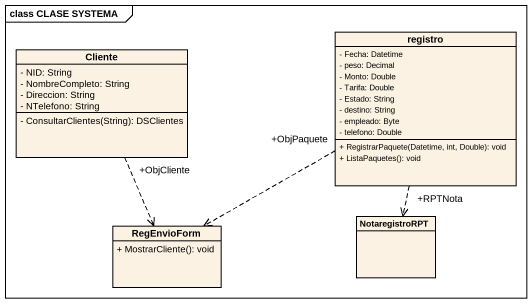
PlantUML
@startuml
mainframe class CLASE SYSTEMA
hide circle
hide empty members
skinparam classAttributeIconSize 0
class registro {
  - Fecha: Datetime
  - peso: Decimal
  - Monto: Double
  - Tarifa: Double
  - Estado: String
  - destino: String
  - empleado: Byte
  - telefono: Double
  + RegistrarPaquete(Datetime, int, Double): void
  + ListaPaquetes(): void
}
class Cliente {
  - NID: String
  - NombreCompleto: String
  - Direccion: String
  - NTelefono: String
  - ConsultarClientes(String): DSClientes
}
class RegEnvioForm {
  + MostrarCliente(): void
}
class NotaregistroRPT
registro "+ObjPaquete" .left.> RegEnvioForm
registro "+RPTNota" ..> NotaregistroRPT
Cliente "+ObjCliente" ..> RegEnvioForm
@enduml
